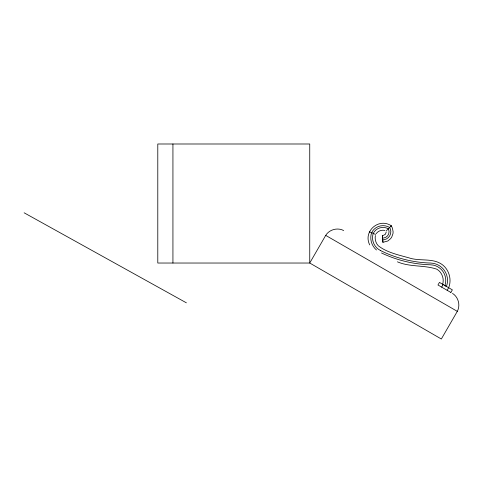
<?xml version="1.0" encoding="UTF-8"?>
<svg xmlns="http://www.w3.org/2000/svg" width="483" height="483" viewBox="0 0 483 483"><rect width="100%" height="100%" fill="white"/><g stroke="black" fill="none" stroke-linecap="round" stroke-linejoin="round"><path stroke-width="0.72" d="M386.273 231.876L385.422 234.219L383.267 235.463M382.934 242.333L382.343 235.541L382.934 242.333L387.879 240.957L390.662 238.614L391.713 237.117L392.957 233.7L393.114 231.882L392.486 228.296L391.327 225.821C378.883 217.386 362.775 231.375 369.724 244.911M375.388 235.511C374.633 239.133 375.738 243.064 378.274 245.769C387.004 252.585 398.553 254.927 409.016 257.88C420.15 261.665 433.686 257.373 443.237 265.415C449.353 270.709 451.659 279.754 448.834 287.331M442.416 284.964C444.583 279.259 442.168 272.352 436.922 269.236C424.346 264.847 409.982 267.274 397.418 261.828M343.685 230.56C337.599 227.27 329.334 229.479 325.711 235.378L309.742 263.03L309.742 143.994L157.79 143.994L157.79 263.03L309.742 263.03L441.341 339.006L457.304 311.354C460.601 305.268 458.385 297.009 452.486 293.38M441.667 287.131L443.159 284.547M447.161 290.307L448.653 287.723M450.862 292.444L452.36 289.86L439.458 282.41L437.966 284.994L450.923 292.475M376.118 233.712C378.044 230.94 381.721 229.588 384.981 230.463M386.382 230.669L391.327 225.821L390.922 226.219M382.657 238.107L383.822 238.004A6.357 6.357 0 0 0 388.688 229.57L388.32 228.779L387.215 228.236A11.079 11.079 0 0 0 373.957 232.106L372.828 234.823A14.303 14.297 0 0 0 380.465 250.514M382.808 239.858L384.124 239.737A8.12 8.12 0 0 0 390.349 228.966L389.654 227.481L387.885 226.612A12.836 12.836 0 0 0 372.52 231.091L371.107 234.472A16.048 16.048 0 0 0 376.486 249.989M375.593 234.436L369.344 231.737L369.761 231.961M24.15 212.81L186.39 302.829M445.145 285.695L446.672 286.576M325.711 235.378L457.304 311.354M172.932 143.994L172.932 263.03M446.449 286.449A17.394 17.394 0 0 0 433.595 263.386L430.673 263.048A120.267 120.267 0 0 1 380.465 250.52M444.795 285.839A15.631 15.631 0 0 0 433.245 265.113L430.522 264.799A121.915 121.915 0 0 1 381.516 252.977"/></g></svg>
